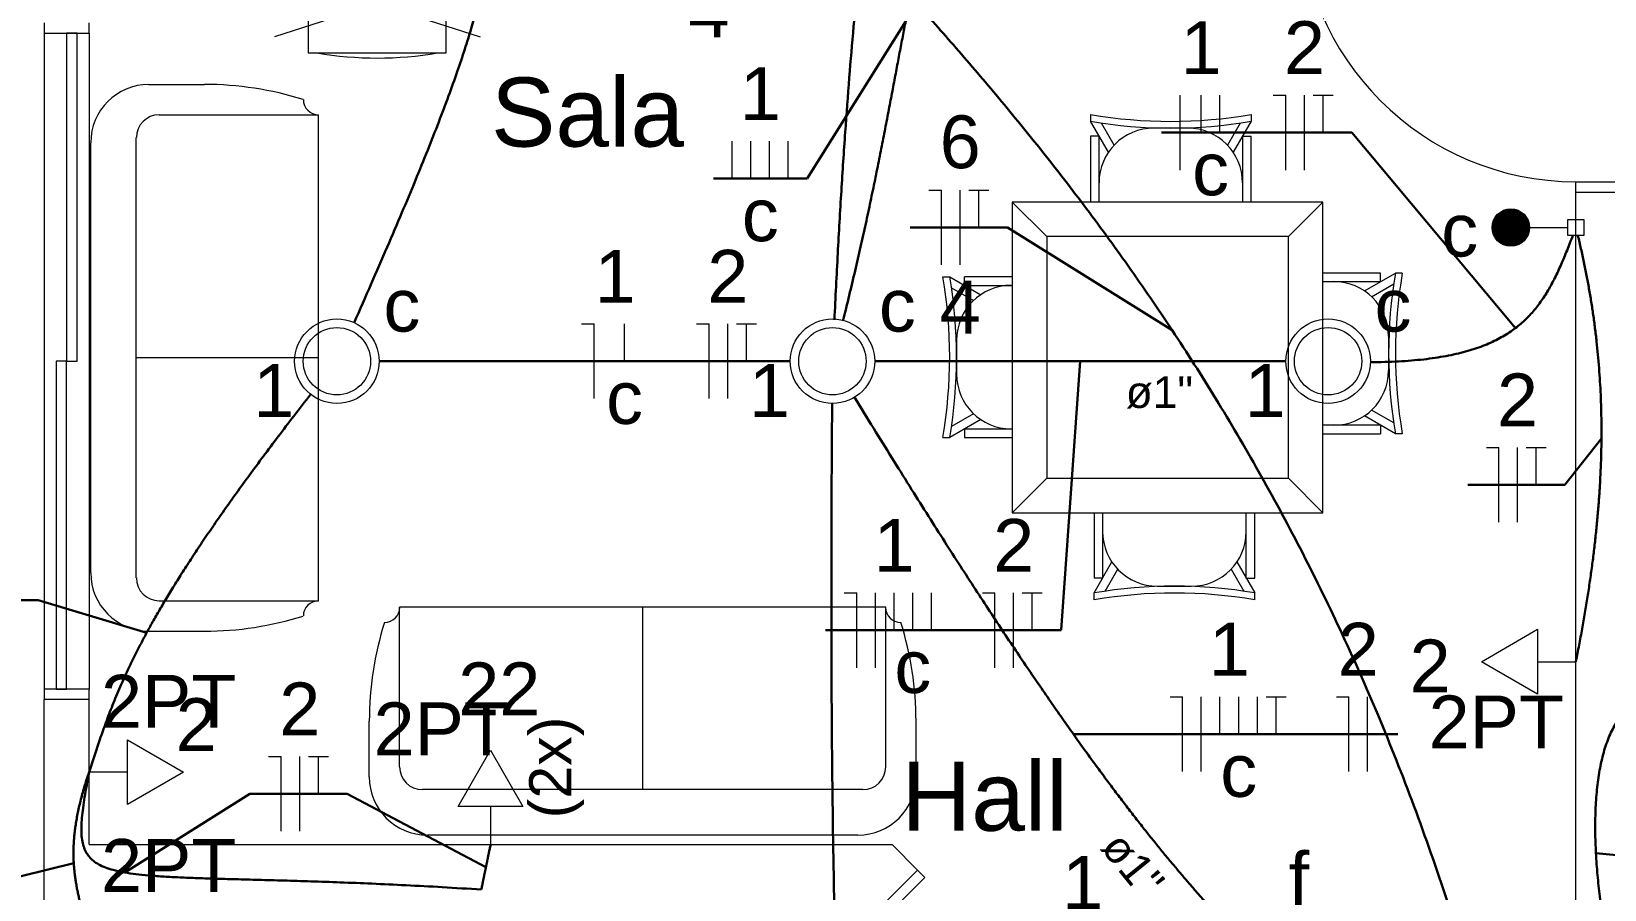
# Model space of a CAD drawing. Header units: inches. Extents: x -3 to 923, y -103 to 154.
# Drawn here: x 19.74 to 24.99, y 40.78 to 43.65 of the extents above; entities that cross this region are included whole.
import ezdxf

# ---------------------------------------------------------------- set-up
doc = ezdxf.new("R2010")
doc.units = ezdxf.units.IN
doc.header["$LTSCALE"] = 10
doc.header["$MEASUREMENT"] = 0
for name, color, linetype, lineweight in [('BASE', 8, 'Continuous', 5), ('EL-Condutos', 4, 'Continuous', 30), ('EL-Fios', 9, 'Continuous', 20), ('EL-Textos condutos', 7, 'Continuous', 20), ('EL-Textos fios', 2, 'Continuous', 30), ('EL-Textos pontos', 2, 'Continuous', 30), ('MOVEIS', 9, 'Continuous', 20), ('P-SIMBOL', 5, 'Continuous', 20), ('TEXTO', 2, 'Continuous', 20)]:
    doc.layers.add(name, color=color, linetype=linetype, lineweight=lineweight)
doc.styles.add('Arial', font='arial.ttf')

msp = doc.modelspace()

# ---------------------------------------------------------------- hatches: boundary and pattern name
at = {"layer": 'P-SIMBOL', "linetype": 'Continuous'}
for points in [[(24.6778, 43.0573), (24.6778, 42.9948), (24.6153, 42.9948), (24.6158, 43.0044), (24.6213, 43.0214), (24.6272, 43.0319), (24.6343, 43.0399), (24.6447, 43.0479), (24.6577, 43.054), (24.6707, 43.0569), (24.6778, 43.0567)], [(24.6778, 43.0573), (24.6778, 42.9948), (24.7403, 42.9948), (24.7397, 43.0044), (24.7343, 43.0214), (24.7283, 43.0319), (24.7213, 43.0399), (24.7108, 43.0479), (24.6978, 43.054), (24.6848, 43.0569), (24.6778, 43.0567)], [(24.6778, 42.9323), (24.6778, 42.9948), (24.6153, 42.9948), (24.6158, 42.9851), (24.6213, 42.9681), (24.6272, 42.9576), (24.6343, 42.9496), (24.6447, 42.9416), (24.6577, 42.9355), (24.6707, 42.9326), (24.6778, 42.9328)], [(24.6778, 42.9323), (24.6778, 42.9948), (24.7403, 42.9948), (24.7397, 42.9851), (24.7343, 42.9681), (24.7283, 42.9576), (24.7213, 42.9496), (24.7108, 42.9416), (24.6978, 42.9355), (24.6848, 42.9326), (24.6778, 42.9328)]]:
    msp.add_hatch(color=256, dxfattribs=at).paths.add_polyline_path(points)

# ---------------------------------------------------------------- linework, layer by layer
at = {"layer": 'BASE', "linetype": 'Continuous'}
for p, q in [((19.7778, 43.6438), (19.7778, 41.4518)), ((19.9278, 43.6438), (19.9278, 41.4518))]:
    msp.add_line(p, q, dxfattribs=at)
at = {"layer": 'BASE'}
for p, q in [((24.8953, 39.9748), (24.8953, 43.1133)), ((24.8953, 43.1133), (25.0453, 43.1133)), ((19.7778, 37.1713), (19.7778, 41.4173)), ((19.9278, 41.4173), (19.7778, 41.4173)), ((19.9278, 40.9328), (19.9278, 41.4173)), ((19.9278, 40.9328), (22.6108, 40.9328)), ((22.6953, 40.8478), (22.6108, 40.9328)), ((22.5893, 40.7418), (22.6953, 40.8478))]:
    msp.add_line(p, q, dxfattribs=at)
at = {"layer": 'BASE', "linetype": 'Continuous'}
for points in [[(19.7778, 43.6788), (19.7778, 43.6438), (19.9278, 43.6438), (19.9278, 43.6788)], [(24.8953, 43.1133), (24.8953, 43.1478), (25.0453, 43.1478), (25.0453, 43.1133)], [(19.9278, 41.4173), (19.9278, 41.4518), (19.7778, 41.4518), (19.7778, 41.4173)], [(22.6953, 40.8478), (22.7198, 40.8233), (22.6138, 40.7173), (22.5893, 40.7418)]]:
    msp.add_lwpolyline(points, dxfattribs=at)
for points in [[(19.8528, 43.6438), (19.8528, 42.5478), (19.8878, 42.5478), (19.8878, 43.6438), (19.8528, 43.6438), (19.8528, 43.6438)], [(19.8183, 42.5478), (19.8183, 41.4518), (19.8528, 41.4518), (19.8528, 42.5478), (19.8183, 42.5478), (19.8183, 42.5478)]]:
    msp.add_lwpolyline(points, close=True, dxfattribs=at)
msp.add_arc((24.8953, 44.0708), 0.923, 180, 270, dxfattribs=at)
at = {"layer": 'EL-Condutos', "linetype": 'Continuous'}
for points in [[(22.4179, 42.6868), (22.4292, 42.909), (22.4412, 43.1175), (22.454, 43.3129), (22.4677, 43.4956), (22.4821, 43.6661), (22.4974, 43.8249), (22.5136, 43.9725), (22.5307, 44.1093), (22.5486, 44.2358), (22.5675, 44.3525), (22.5873, 44.4599), (22.6081, 44.5585), (22.6299, 44.6487), (22.6526, 44.731), (22.6764, 44.8059), (22.7012, 44.8738), (22.7271, 44.9354), (22.754, 44.9909), (22.7821, 45.041), (22.8112, 45.086), (22.8415, 45.1265), (22.873, 45.1629), (22.9056, 45.1958), (22.9394, 45.2256), (22.9745, 45.2527), (23.0107, 45.2777), (23.0482, 45.301), (23.087, 45.3232), (23.1271, 45.3446), (23.1684, 45.3658)], [(21.8105, 44.7313), (21.859, 44.6563), (21.9222, 44.574), (21.9989, 44.4841), (22.088, 44.3862), (22.1882, 44.2798), (22.2984, 44.1644), (22.4174, 44.0397), (22.5441, 43.9051), (22.6772, 43.7603), (22.8157, 43.6048), (22.9582, 43.4381), (23.1038, 43.2599), (23.2512, 43.0697), (23.3991, 42.867), (23.5465, 42.6515), (23.6922, 42.4226), (23.835, 42.1799), (23.9738, 41.923), (24.1073, 41.6515), (24.2344, 41.3649), (24.3539, 41.0628), (24.4647, 40.7447), (24.5655, 40.4102), (24.6553, 40.0589), (24.7328, 39.6903), (24.7968, 39.304), (24.8463, 38.8995), (24.88, 38.4764), (24.8967, 38.0343), (24.8953, 37.5727)], [(20.813, 42.6763), (20.8706, 42.8068), (20.9239, 42.9295), (20.9731, 43.0447), (21.0181, 43.1526), (21.0591, 43.2534), (21.096, 43.3473), (21.1289, 43.4347), (21.1579, 43.5157), (21.1831, 43.5906), (21.2044, 43.6595), (21.222, 43.7228), (21.2358, 43.7807), (21.246, 43.8334), (21.2526, 43.8812), (21.2556, 43.9242), (21.2552, 43.9628), (21.2512, 43.9971), (21.2439, 44.0274), (21.2333, 44.0539), (21.2193, 44.0769), (21.2021, 44.0966), (21.1818, 44.1133), (21.1583, 44.1271), (21.1317, 44.1383), (21.1021, 44.1471), (21.0695, 44.1539), (21.034, 44.1587), (20.9956, 44.1619), (20.9545, 44.1637), (20.9105, 44.1643)], [(22.8425, 44.1633), (22.8252, 44.1491), (22.8091, 44.1325), (22.794, 44.1135), (22.7797, 44.0921), (22.7663, 44.0682), (22.7537, 44.042), (22.7417, 44.0133), (22.7302, 43.9822), (22.7193, 43.9487), (22.7087, 43.9128), (22.6985, 43.8745), (22.6885, 43.8337), (22.6786, 43.7905), (22.6687, 43.7449), (22.6588, 43.6968), (22.6488, 43.6463), (22.6386, 43.5934), (22.6281, 43.538), (22.6172, 43.4803), (22.6058, 43.42), (22.5938, 43.3574), (22.5812, 43.2923), (22.5679, 43.2247), (22.5537, 43.1547), (22.5386, 43.0823), (22.5226, 43.0074), (22.5054, 42.9301), (22.4871, 42.8503), (22.4675, 42.7681), (22.4466, 42.6834)], [(24.2082, 42.5448), (24.2568, 42.5456), (24.3027, 42.5475), (24.346, 42.5504), (24.3868, 42.5543), (24.4252, 42.5594), (24.4612, 42.5654), (24.4951, 42.5724), (24.5268, 42.5804), (24.5565, 42.5893), (24.5843, 42.5992), (24.6102, 42.61), (24.6344, 42.6218), (24.657, 42.6344), (24.678, 42.6479), (24.6976, 42.6622), (24.7159, 42.6774), (24.7329, 42.6934), (24.7488, 42.7102), (24.7636, 42.7278), (24.7775, 42.7461), (24.7905, 42.7652), (24.8027, 42.785), (24.8143, 42.8056), (24.8253, 42.8268), (24.8359, 42.8487), (24.846, 42.8713), (24.856, 42.8946), (24.8657, 42.9184), (24.8753, 42.9429), (24.885, 42.9679)], [(24.902, 42.9676), (24.9123, 42.9233), (24.922, 42.8791), (24.9309, 42.8349), (24.939, 42.7909), (24.9465, 42.7468), (24.9532, 42.7027), (24.9591, 42.6586), (24.9644, 42.6143), (24.9689, 42.57), (24.9727, 42.5254), (24.9758, 42.4807), (24.9781, 42.4357), (24.9797, 42.3904), (24.9806, 42.3448), (24.9807, 42.2989), (24.9801, 42.2526), (24.9788, 42.2059), (24.9768, 42.1587), (24.974, 42.111), (24.9705, 42.0628), (24.9662, 42.0141), (24.9613, 41.9647), (24.9556, 41.9147), (24.9492, 41.8641), (24.942, 41.8127), (24.9341, 41.7606), (24.9255, 41.7077), (24.9162, 41.654), (24.9061, 41.5995), (24.8953, 41.544)], [(22.2711, 42.548), (22.2083, 42.548), (22.149, 42.548), (22.093, 42.548), (22.04, 42.548), (21.9897, 42.548), (21.9419, 42.548), (21.8964, 42.548), (21.853, 42.548), (21.8112, 42.548), (21.771, 42.548), (21.732, 42.548), (21.694, 42.548), (21.6568, 42.548), (21.6201, 42.548), (21.5836, 42.548), (21.5472, 42.548), (21.5104, 42.548), (21.4732, 42.548), (21.4352, 42.548), (21.3963, 42.548), (21.356, 42.548), (21.3143, 42.548), (21.2708, 42.548), (21.2253, 42.548), (21.1775, 42.548), (21.1273, 42.548), (21.0743, 42.548), (21.0182, 42.548), (20.9589, 42.548), (20.8961, 42.548)], [(22.552, 42.548), (22.6148, 42.548), (22.6741, 42.548), (22.7301, 42.548), (22.7831, 42.548), (22.8334, 42.548), (22.8811, 42.548), (22.9266, 42.548), (22.9701, 42.548), (23.0118, 42.548), (23.0521, 42.548), (23.091, 42.548), (23.129, 42.548), (23.1662, 42.548), (23.203, 42.548), (23.2394, 42.548), (23.2759, 42.548), (23.3126, 42.548), (23.3498, 42.548), (23.3878, 42.548), (23.4268, 42.548), (23.467, 42.548), (23.5088, 42.548), (23.5523, 42.548), (23.5978, 42.548), (23.6455, 42.548), (23.6958, 42.548), (23.7488, 42.548), (23.8048, 42.548), (23.8641, 42.548), (23.9269, 42.548)], [(20.6678, 42.4368), (20.612, 42.3649), (20.5595, 42.2962), (20.51, 42.2304), (20.4635, 42.1675), (20.4199, 42.1074), (20.379, 42.0499), (20.3408, 41.9949), (20.305, 41.9424), (20.2717, 41.8921), (20.2407, 41.8441), (20.2119, 41.7981), (20.1851, 41.7541), (20.1603, 41.712), (20.1373, 41.6717), (20.116, 41.633), (20.0964, 41.5958), (20.0783, 41.5601), (20.0615, 41.5256), (20.0461, 41.4924), (20.0318, 41.4603), (20.0185, 41.4292), (20.0062, 41.3989), (19.9947, 41.3694), (19.9839, 41.3406), (19.9737, 41.3123), (19.964, 41.2844), (19.9547, 41.2569), (19.9456, 41.2295), (19.9367, 41.2023), (19.9278, 41.175)], [(22.4861, 42.4259), (22.5492, 42.3233), (22.6101, 42.2251), (22.6688, 42.1312), (22.7254, 42.0413), (22.7799, 41.9554), (22.8324, 41.8734), (22.883, 41.7951), (22.9318, 41.7205), (22.9787, 41.6493), (23.0239, 41.5815), (23.0674, 41.5169), (23.1093, 41.4555), (23.1497, 41.397), (23.1885, 41.3414), (23.2259, 41.2886), (23.262, 41.2383), (23.2968, 41.1906), (23.3303, 41.1452), (23.3627, 41.102), (23.3939, 41.061), (23.4241, 41.0219), (23.4533, 40.9847), (23.4816, 40.9493), (23.509, 40.9155), (23.5356, 40.8831), (23.5615, 40.8521), (23.5867, 40.8224), (23.6113, 40.7938), (23.6353, 40.7661), (23.6589, 40.7394)], [(22.4103, 42.4079), (22.4088, 42.1779), (22.4079, 41.9596), (22.4077, 41.7524), (22.4081, 41.5562), (22.409, 41.3705), (22.4105, 41.195), (22.4124, 41.0295), (22.4148, 40.8735), (22.4177, 40.7267), (22.4209, 40.5888), (22.4246, 40.4595), (22.4285, 40.3385), (22.4328, 40.2254), (22.4373, 40.1198), (22.4421, 40.0215), (22.4471, 39.9302), (22.4523, 39.8454), (22.4576, 39.7669), (22.4631, 39.6943), (22.4686, 39.6273), (22.4742, 39.5656), (22.4798, 39.5089), (22.4853, 39.4567), (22.4909, 39.4089), (22.4963, 39.3649), (22.5017, 39.3246), (22.5069, 39.2876), (22.5119, 39.2536), (22.5167, 39.2222), (22.5213, 39.1931)], [(25.0453, 40.4346), (25.0381, 40.4563), (25.031, 40.48), (25.0239, 40.5055), (25.0169, 40.5328), (25.0101, 40.5616), (25.0035, 40.5919), (24.9971, 40.6234), (24.9911, 40.6561), (24.9855, 40.6897), (24.9802, 40.7242), (24.9755, 40.7594), (24.9712, 40.7951), (24.9676, 40.8312), (24.9646, 40.8675), (24.9623, 40.904), (24.9607, 40.9404), (24.9599, 40.9765), (24.9599, 41.0124), (24.9609, 41.0477), (24.9628, 41.0824), (24.9656, 41.1163), (24.9696, 41.1493), (24.9746, 41.1812), (24.9808, 41.2118), (24.9882, 41.2411), (24.9969, 41.2688), (25.0069, 41.2948), (25.0183, 41.319), (25.031, 41.3413), (25.0453, 41.3614)], [(19.9278, 41.175), (19.9194, 41.1496), (19.9118, 41.125), (19.9051, 41.1014), (19.8991, 41.0786), (19.8938, 41.0566), (19.8893, 41.0354), (19.8855, 41.0149), (19.8823, 40.9951), (19.8798, 40.9758), (19.8778, 40.9571), (19.8765, 40.939), (19.8758, 40.9213), (19.8755, 40.904), (19.8758, 40.8871), (19.8766, 40.8705), (19.8778, 40.8542), (19.8794, 40.8381), (19.8815, 40.8222), (19.8839, 40.8064), (19.8866, 40.7906), (19.8897, 40.7749), (19.8931, 40.7592), (19.8968, 40.7434), (19.9007, 40.7275), (19.9048, 40.7114), (19.9091, 40.6951), (19.9136, 40.6786), (19.9182, 40.6617), (19.923, 40.6444), (19.9278, 40.6268)], [(19.9278, 41.175), (19.9198, 41.1313), (19.9129, 41.0914), (19.9075, 41.0551), (19.9038, 41.0224), (19.902, 40.993), (19.9024, 40.9668), (19.9053, 40.9434), (19.9108, 40.9228), (19.9194, 40.9048), (19.9311, 40.8891), (19.9463, 40.8756), (19.9653, 40.8641), (19.9883, 40.8545), (20.0155, 40.8464), (20.0472, 40.8397), (20.0837, 40.8343), (20.1251, 40.83), (20.1719, 40.8265), (20.2242, 40.8236), (20.2823, 40.8213), (20.3464, 40.8192), (20.4169, 40.8173), (20.4939, 40.8152), (20.5777, 40.8129), (20.6686, 40.8102), (20.7668, 40.8067), (20.8726, 40.8025), (20.9862, 40.7972), (21.1079, 40.7907), (21.238, 40.7828)], [(21.238, 40.7828), (21.2395, 40.7901), (21.241, 40.7968), (21.2423, 40.8032), (21.2435, 40.8092), (21.2447, 40.8147), (21.2458, 40.82), (21.2468, 40.825), (21.2478, 40.8296), (21.2487, 40.8341), (21.2496, 40.8384), (21.2504, 40.8424), (21.2513, 40.8464), (21.2521, 40.8503), (21.2529, 40.854), (21.2536, 40.8578), (21.2544, 40.8616), (21.2552, 40.8653), (21.256, 40.8692), (21.2568, 40.8732), (21.2577, 40.8772), (21.2586, 40.8815), (21.2595, 40.886), (21.2605, 40.8906), (21.2615, 40.8956), (21.2626, 40.9009), (21.2638, 40.9064), (21.265, 40.9124), (21.2664, 40.9188), (21.2678, 40.9255), (21.2693, 40.9328)]]:
    msp.add_spline(points, degree=3, dxfattribs=at)
at = {"layer": 'EL-Fios', "color": 5}
for p, q in [((23.5728, 43.187), (23.5728, 43.437)), ((23.6434, 43.312), (23.6434, 43.437)), ((23.7059, 43.312), (23.7059, 43.437)), ((23.8842, 43.437), (23.9258, 43.437)), ((23.9258, 43.187), (23.9258, 43.437)), ((23.9883, 43.187), (23.9883, 43.437)), ((24.0175, 43.437), (24.0842, 43.437)), ((24.0508, 43.312), (24.0508, 43.437)), ((22.0764, 43.1585), (22.0764, 43.2835)), ((22.1389, 43.1585), (22.1389, 43.2835)), ((22.2014, 43.1585), (22.2014, 43.2835)), ((22.2639, 43.1585), (22.2639, 43.2835)), ((22.7339, 43.1199), (22.7755, 43.1199)), ((22.7755, 42.8699), (22.7755, 43.1199)), ((22.838, 42.8699), (22.838, 43.1199)), ((22.8672, 43.1199), (22.9339, 43.1199)), ((22.9005, 42.9949), (22.9005, 43.1199)), ((21.5732, 42.673), (21.6149, 42.673)), ((21.6149, 42.423), (21.6149, 42.673)), ((21.7167, 42.548), (21.7167, 42.673)), ((21.9574, 42.673), (21.9991, 42.673)), ((21.9991, 42.423), (21.9991, 42.673)), ((22.0616, 42.423), (22.0616, 42.673)), ((22.0908, 42.673), (22.1574, 42.673)), ((22.1241, 42.548), (22.1241, 42.673)), ((24.5962, 42.2601), (24.6379, 42.2601)), ((24.6379, 42.0101), (24.6379, 42.2601)), ((24.7004, 42.0101), (24.7004, 42.2601)), ((24.7295, 42.2601), (24.7962, 42.2601)), ((24.7629, 42.1351), (24.7629, 42.2601)), ((22.4507, 41.7741), (22.4924, 41.7741)), ((22.4924, 41.5241), (22.4924, 41.7741)), ((22.5549, 41.5241), (22.5549, 41.7741)), ((22.6174, 41.6491), (22.6174, 41.7741)), ((22.6799, 41.6491), (22.6799, 41.7741)), ((22.7424, 41.6491), (22.7424, 41.7741)), ((22.9125, 41.7741), (22.9542, 41.7741)), ((22.9542, 41.5241), (22.9542, 41.7741)), ((23.0167, 41.5241), (23.0167, 41.7741)), ((23.0458, 41.7741), (23.1125, 41.7741)), ((23.0792, 41.6491), (23.0792, 41.7741)), ((23.5396, 41.4268), (23.5812, 41.4268)), ((23.5812, 41.1768), (23.5812, 41.4268)), ((23.6437, 41.1768), (23.6437, 41.4268)), ((23.7062, 41.3018), (23.7062, 41.4268)), ((23.7687, 41.3018), (23.7687, 41.4268)), ((23.8312, 41.3018), (23.8312, 41.4268)), ((23.8604, 41.4268), (23.9271, 41.4268)), ((23.8937, 41.3018), (23.8937, 41.4268)), ((24.0951, 41.4268), (24.1368, 41.4268)), ((24.1368, 41.1768), (24.1368, 41.4268)), ((24.1993, 41.1768), (24.1993, 41.4268)), ((20.5277, 41.2275), (20.5693, 41.2275)), ((20.5277, 41.2275), (20.5693, 41.2275)), ((20.5693, 40.9775), (20.5693, 41.2275)), ((20.5693, 40.9775), (20.5693, 41.2275)), ((20.6318, 40.9775), (20.6318, 41.2275)), ((20.6318, 40.9775), (20.6318, 41.2275)), ((20.661, 41.2275), (20.7277, 41.2275)), ((20.661, 41.2275), (20.7277, 41.2275)), ((20.6943, 41.1025), (20.6943, 41.2275)), ((20.6943, 41.1025), (20.6943, 41.2275))]:
    msp.add_line(p, q, dxfattribs=at)
at = {"layer": 'EL-Textos fios', "color": 3}
for p, q in [((22.6564, 43.6846), (22.3264, 43.1585)), ((24.1467, 43.312), (23.5103, 43.312)), ((24.6934, 42.6589), (24.1467, 43.312)), ((22.3264, 43.1585), (22.0139, 43.1585)), ((22.9964, 42.9949), (22.6714, 42.9949)), ((23.5465, 42.6514), (22.9964, 42.9949)), ((23.2394, 42.548), (23.175, 41.6491)), ((24.9806, 42.2895), (24.8587, 42.1351)), ((24.8587, 42.1351), (24.5337, 42.1351)), ((19.7576, 41.75), (19.4326, 41.75)), ((20.1204, 41.641), (19.7576, 41.75)), ((23.175, 41.6491), (22.3882, 41.6491)), ((23.2165, 41.3018), (23.4771, 41.3018)), ((23.4771, 41.3018), (24.3002, 41.3018)), ((20.0472, 40.8397), (20.4652, 41.1025)), ((20.4652, 41.1025), (20.7902, 41.1025)), ((20.7902, 41.1025), (20.4652, 41.1025)), ((21.2537, 40.8578), (20.7902, 41.1025)), ((24.9623, 40.904), (25.6395, 40.8417)), ((19.8765, 40.8705), (19.1737, 40.6985))]:
    msp.add_line(p, q, dxfattribs=at)
at = {"layer": 'MOVEIS'}
for p, q in [((20.8873, 43.7408), (20.5468, 43.6318)), ((20.8938, 43.7408), (21.2343, 43.6318)), ((20.1278, 43.4728), (20.3138, 43.4728)), ((20.1618, 43.3713), (20.6943, 43.3713)), ((20.6943, 41.7478), (20.6943, 43.3713)), ((23.2733, 43.3723), (23.2733, 43.3498)), ((23.8103, 43.3723), (23.8103, 43.3498)), ((23.3333, 43.2463), (23.2733, 43.3498)), ((23.3523, 43.2698), (23.3098, 43.3438)), ((23.5988, 43.3268), (23.4848, 43.3268)), ((23.7738, 43.3438), (23.7313, 43.2698)), ((23.8103, 43.3498), (23.7503, 43.2463)), ((19.9333, 41.8408), (19.9333, 43.2783)), ((20.0853, 41.8238), (20.0853, 43.2953)), ((23.2733, 43.3003), (23.2733, 43.0798)), ((23.3018, 43.3003), (23.2733, 43.3003)), ((23.3018, 43.3003), (23.3018, 43.0798)), ((23.7813, 43.3003), (23.7813, 43.0798)), ((23.7813, 43.3003), (23.8103, 43.3003)), ((23.8103, 43.0798), (23.8103, 43.3003)), ((23.1273, 42.9643), (23.0118, 43.0798)), ((24.0503, 43.0798), (23.9348, 42.9643)), ((24.2428, 42.8423), (24.0503, 42.8423)), ((24.1888, 42.7828), (24.2923, 42.8423)), ((24.2428, 42.8138), (24.2428, 42.8423)), ((24.3153, 42.8423), (24.2923, 42.8423)), ((22.7803, 42.8303), (22.8033, 42.8303)), ((22.8033, 42.8303), (22.9068, 42.7703)), ((22.8093, 42.7938), (22.8828, 42.7513)), ((23.0118, 42.8303), (22.8528, 42.8303)), ((22.8528, 42.8013), (22.8528, 42.8303)), ((22.8528, 42.8013), (23.0118, 42.8013)), ((24.2428, 42.8138), (24.0503, 42.8138)), ((24.2128, 42.7633), (24.2868, 42.8063)), ((24.2698, 42.5168), (24.2698, 42.6313)), ((22.8263, 42.6188), (22.8263, 42.5048)), ((20.6943, 42.5593), (20.0853, 42.5593)), ((22.8828, 42.3723), (22.8093, 42.3298)), ((24.2923, 42.3058), (24.1888, 42.3653)), ((24.2868, 42.3423), (24.2128, 42.3848)), ((22.9068, 42.3533), (22.8033, 42.2933)), ((22.8528, 42.3218), (23.0118, 42.3218)), ((22.8528, 42.3218), (22.8528, 42.2933)), ((24.2428, 42.3343), (24.0503, 42.3343)), ((24.2428, 42.3343), (24.2428, 42.3058)), ((22.7803, 42.2933), (22.8033, 42.2933)), ((22.8528, 42.2933), (23.0118, 42.2933)), ((24.0503, 42.3058), (24.2428, 42.3058)), ((24.3153, 42.3058), (24.2923, 42.3058)), ((23.1273, 42.1568), (23.0118, 42.0413)), ((23.9348, 42.1568), (24.0503, 42.0413)), ((23.2858, 42.0413), (23.2858, 41.8233)), ((23.3143, 41.8233), (23.3143, 42.0413)), ((23.7938, 41.8233), (23.7938, 42.0413)), ((23.8223, 41.8233), (23.8223, 42.0413)), ((23.2858, 41.7738), (23.3453, 41.8773)), ((23.3223, 41.7798), (23.3648, 41.8533)), ((23.7433, 41.8533), (23.7863, 41.7798)), ((23.7628, 41.8773), (23.8223, 41.7738)), ((23.3143, 41.8233), (23.2858, 41.8233)), ((23.4968, 41.7968), (23.6113, 41.7968)), ((23.7938, 41.8233), (23.8223, 41.8233)), ((20.1618, 41.7478), (20.6943, 41.7478)), ((23.2858, 41.7508), (23.2858, 41.7738)), ((23.8223, 41.7508), (23.8223, 41.7738)), ((20.9653, 41.1928), (20.9653, 41.7258)), ((22.5893, 41.7258), (20.9653, 41.7258)), ((21.7773, 41.7258), (21.7773, 41.1168)), ((22.5893, 41.1928), (22.5893, 41.7258)), ((20.1278, 41.6463), (20.3138, 41.6463)), ((20.8638, 41.1593), (20.8638, 41.3453)), ((22.6908, 41.1593), (22.6908, 41.3453)), ((22.5133, 41.1168), (21.0413, 41.1168)), ((22.4963, 40.9648), (21.0583, 40.9648))]:
    msp.add_line(p, q, dxfattribs=at)
for points in [[(21.1213, 43.9243), (20.6598, 43.9243), (20.6598, 43.5783), (21.1213, 43.5783), (21.1213, 43.9243), (21.1213, 43.9243)], [(24.0503, 43.0798), (23.0118, 43.0798), (23.0118, 42.0413), (24.0503, 42.0413), (24.0503, 43.0798), (24.0503, 43.0798)], [(23.9348, 42.9643), (23.1273, 42.9643), (23.1273, 42.1568), (23.9348, 42.1568), (23.9348, 42.9643), (23.9348, 42.9643)]]:
    msp.add_lwpolyline(points, close=True, dxfattribs=at)
for centre, radius, start, end in [((20.8908, 44.7698), 1.2086, 260.383, 279.617), ((20.1278, 43.2783), 0.1946, 90, 180), ((20.3103, 42.3538), 1.1194, 72.6816, 89.8278), ((20.6943, 43.4223), 0.0507, 180, 269.997), ((20.1618, 43.2953), 0.0761, 90, 180), ((23.5418, 44.9373), 1.5878, 260.271, 279.729), ((23.5418, 44.9148), 1.5878, 260.271, 279.729), ((23.4848, 43.1443), 0.1827, 90, 180), ((23.5988, 43.1443), 0.1827, 0, 90), ((25.8573, 42.5743), 1.5878, 170.271, 189.729), ((25.8803, 42.5743), 1.5878, 170.271, 189.729), ((21.2153, 42.5618), 1.5878, 350.271, 9.729), ((21.2383, 42.5618), 1.5878, 350.271, 9.729), ((23.0088, 42.6188), 0.1827, 90, 180), ((24.0868, 42.6313), 0.1827, 0, 90), ((23.0088, 42.5048), 0.1827, 180, 270), ((24.0868, 42.5168), 0.1827, 270, 0), ((23.4968, 41.9793), 0.1827, 180, 270), ((23.6113, 41.9793), 0.1827, 270, 0), ((20.1278, 41.8408), 0.1946, 180, 270), ((20.1618, 41.8238), 0.0761, 180, 270), ((23.5543, 40.2088), 1.5878, 80.271, 99.729), ((20.6943, 41.6968), 0.0507, 90.003, 180), ((23.5543, 40.1858), 1.5878, 80.271, 99.729), ((20.3103, 42.7653), 1.1194, 270.172, 287.318), ((20.9148, 41.7258), 0.0507, 270, 359.997), ((22.6398, 41.7258), 0.0507, 180.003, 270), ((21.9833, 41.3418), 1.1194, 162.682, 179.828), ((21.5713, 41.3418), 1.1194, 0.1723, 17.3183), ((21.0583, 41.1593), 0.1946, 180, 270), ((21.0413, 41.1928), 0.0761, 180, 270), ((22.4963, 41.1593), 0.1946, 270, 0), ((22.5133, 41.1928), 0.0761, 270, 0)]:
    msp.add_arc(centre, radius, start, end, dxfattribs=at)
at = {"layer": 'P-SIMBOL'}
for p, q in [((24.6778, 42.9323), (24.6778, 43.0573)), ((24.7403, 42.9948), (24.8688, 42.9948)), ((24.8688, 42.9683), (24.8688, 43.0213)), ((24.8688, 43.0213), (24.9218, 43.0213)), ((24.9218, 43.0213), (24.9218, 42.9683)), ((24.9218, 42.9683), (24.8688, 42.9683)), ((24.5798, 41.544), (24.7673, 41.6523)), ((24.7673, 41.6523), (24.7673, 41.4358)), ((24.7673, 41.4358), (24.5798, 41.544)), ((24.7673, 41.544), (24.8953, 41.544)), ((20.0558, 41.2833), (20.2433, 41.175)), ((20.0558, 41.0668), (20.0558, 41.2833)), ((21.161, 41.0608), (21.2693, 41.2483)), ((21.2693, 41.2483), (21.3775, 41.0608)), ((20.0558, 41.175), (19.9278, 41.175)), ((20.2433, 41.175), (20.0558, 41.0668)), ((21.3775, 41.0608), (21.161, 41.0608)), ((21.2693, 41.0608), (21.2693, 40.9328))]:
    msp.add_line(p, q, dxfattribs=at)
for centre, radius in [((24.6778, 42.9948), 0.0625), ((20.7557, 42.548), 0.1412), ((22.4115, 42.548), 0.1412), ((24.0674, 42.548), 0.1412), ((20.7557, 42.548), 0.1125), ((22.4115, 42.548), 0.1125), ((24.0674, 42.548), 0.1125)]:
    msp.add_circle(centre, radius, dxfattribs=at)

# ---------------------------------------------------------------- texts
at = {"layer": 'EL-Textos condutos', "color": 2, "insert": (23.5038, 42.3892), "char_height": 0.1059, "width": 0.247748, "attachment_point": 8, "line_spacing_factor": 0.798, "style": 'Arial'}
msp.add_mtext('ø1"', dxfattribs=at)
at = {"layer": 'EL-Textos condutos', "color": 2, "insert": (23.3724, 40.8323), "char_height": 0.1059, "width": 0.247748, "attachment_point": 8, "rotation": 309.0296, "line_spacing_factor": 0.798, "style": 'Arial'}
msp.add_mtext('ø1"', dxfattribs=at)
at = {"layer": 'EL-Textos fios', "color": 3, "char_height": 0.1765, "attachment_point": 8, "line_spacing_factor": 0.798, "style": 'Arial'}
for s, insert, width in [('4', (21.9988, 43.63), 0.150872), ('1', (23.6433, 43.5075), 0.150872), ('2', (23.9883, 43.5075), 0.150872), ('1', (22.1703, 43.354), 0.150872), ('6', (22.8383, 43.1905), 0.150872), ('c', (23.6748, 43.1), 0.136314), ('c', (22.1703, 42.9465), 0.136314), ('1', (21.6853, 42.7435), 0.150872), ('2', (22.0618, 42.7435), 0.150872), ('4', (22.8383, 42.6405), 0.150872), ('c', (21.7168, 42.336), 0.136314), ('2', (24.7003, 42.3305), 0.150872), ('1', (22.6173, 41.8445), 0.150872), ('2', (23.0168, 41.8445), 0.150872), ('1', (23.7373, 41.4975), 0.150872), ('2', (24.1683, 41.4975), 0.150872), ('c', (22.6798, 41.437), 0.136314), ('2', (20.6318, 41.298), 0.150872), ('2', (20.6318, 41.298), 0.150872), ('c', (23.7688, 41.09), 0.136314), ('1', (23.2473, 40.718), 0.150872)]:
    msp.add_mtext(s, dxfattribs=dict(at, insert=insert, width=width))
at = {"layer": 'EL-Textos pontos', "color": 2, "char_height": 0.1765, "line_spacing_factor": 0.798, "style": 'Arial'}
for s, insert, width, attachment_point in [('c', (24.5688, 42.8955), 0.136314, 9), ('c', (20.9728, 42.6445), 0.136314, 8), ('c', (22.6283, 42.6445), 0.136314, 8), ('c', (24.2843, 42.6445), 0.136314, 8), ('1', (20.5453, 42.362), 0.150872, 8), ('1', (22.2013, 42.362), 0.150872, 8), ('1', (23.8573, 42.362), 0.150872, 8), ('2', (24.4083, 41.4415), 0.150872, 8), ('22', (21.2983, 41.365), 0.301744, 8), ('2PT', (20.1938, 41.3235), 0.497614, 8), ('2', (20.2858, 41.2455), 0.150872, 8), ('2PT', (24.6293, 41.2545), 0.497614, 8), ('2PT', (21.1043, 41.2315), 0.497614, 8), ('2PT', (20.1938, 40.775), 0.497614, 8), ('f', (23.9698, 40.731), 0.075436, 8)]:
    msp.add_mtext(s, dxfattribs=dict(at, insert=insert, width=width, attachment_point=attachment_point))
at = {"layer": 'P-SIMBOL', "insert": (21.5817, 41.0208), "char_height": 0.1412, "width": 0.349743, "attachment_point": 7, "rotation": 90, "line_spacing_factor": 0.798, "style": 'Arial'}
msp.add_mtext('(2x)', dxfattribs=at)
at = {"layer": 'TEXTO', "char_height": 0.23076, "attachment_point": 8, "line_spacing_factor": 0.798, "style": 'Arial'}
for s, insert, width in [('Sala', (21.5933, 43.2619), 0.708763), ('Hall', (22.9198, 40.9759), 0.610467)]:
    msp.add_mtext(s, dxfattribs=dict(at, insert=insert, width=width))

doc.saveas('drawing.dxf')
